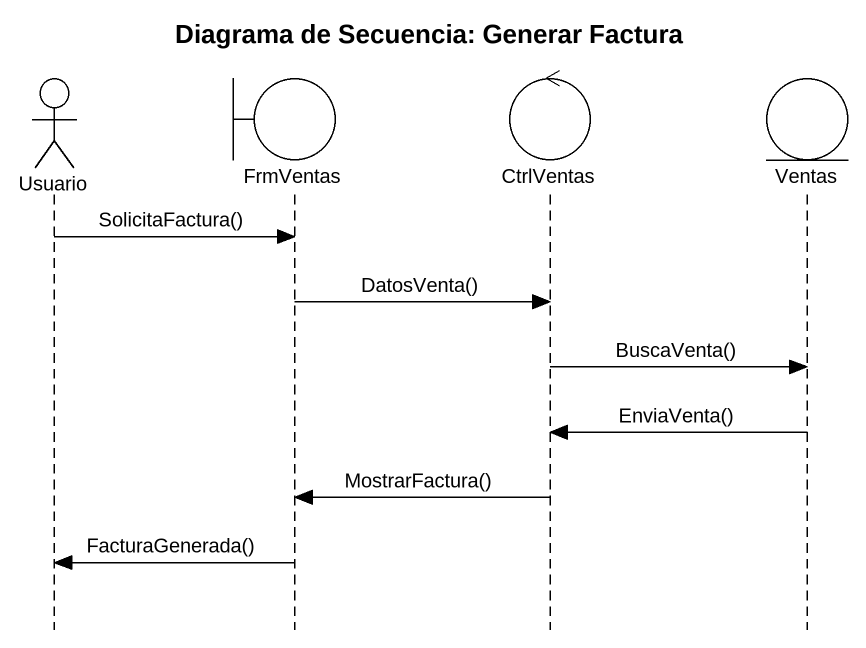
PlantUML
@startuml
title Diagrama de Secuencia: Generar Factura
hide footbox
actor Usuario
boundary FrmVentas
control CtrlVentas
entity Ventas

Usuario -> FrmVentas : SolicitaFactura()
FrmVentas -> CtrlVentas : DatosVenta()
CtrlVentas -> Ventas : BuscaVenta()
Ventas -> CtrlVentas : EnviaVenta()
CtrlVentas -> FrmVentas : MostrarFactura()
FrmVentas -> Usuario : FacturaGenerada()
@enduml
